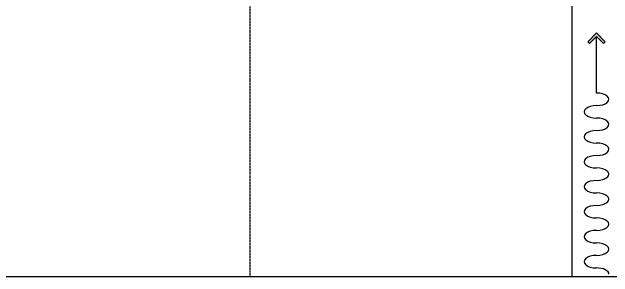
# Model space of a CAD drawing. Header units: millimetres. Extents: x 83042 to 109442, y 67232 to 86252.
# Drawn here: x 98209 to 100618, y 70421 to 71482 of the extents above; entities that cross this region are included whole.
import ezdxf

# ---------------------------------------------------------------- set-up
doc = ezdxf.new("R2010")
doc.units = ezdxf.units.MM
doc.linetypes.add('DASHED', pattern=[0.75, 0.5, -0.25])
for name, color, linetype in [('01. F-소품', 3, 'Continuous'), ('04.FUR.기성가구', 252, 'DASHED'), ('CEIL-LIGHT', 7, 'Continuous'), ('도면층2', 2, 'Continuous')]:
    doc.layers.add(name, color=color, linetype=linetype)

# ---------------------------------------------------------------- blocks, each defined once
blk = doc.blocks.new('FFSFDF')
at = {"layer": '01. F-소품'}
blk.add_hatch(color=8, dxfattribs=at).paths.add_polyline_path([(1567672.9, 1746751.1), (1567679.9, 1746744.1), (1567715.3, 1746779.4), (1567679.9, 1746814.8), (1567672.9, 1746807.7), (1567701.2, 1746779.4)])
at = {"layer": '01. F-소품', "color": 8}
for p, q in [((1567672.9, 1746807.7), (1567679.9, 1746814.8)), ((1567474.8, 1746779.4), (1567701.2, 1746779.4)), ((1567672.9, 1746751.1), (1567679.9, 1746744.1))]:
    blk.add_line(p, q, dxfattribs=at)
for points in [[(1567672.9, 1746807.7), (1567701.2, 1746779.4), (1567672.9, 1746751.1)], [(1567679.9, 1746814.8), (1567715.3, 1746779.4), (1567679.9, 1746744.1)]]:
    blk.add_lwpolyline(points, dxfattribs=at)
for centre, start_param, end_param in [((1566799.8, 1746779.4), 1.570796, 4.712389), ((1566899.8, 1746779.4), 1.570796, 4.712389), ((1566999.8, 1746779.4), 1.570796, 4.712389), ((1567099.8, 1746779.4), 1.570796, 4.712389), ((1567199.8, 1746779.4), 1.570796, 4.712389), ((1567299.8, 1746779.4), 1.570796, 4.712389), ((1567399.8, 1746779.4), 1.570796, 4.712389), ((1566749.8, 1746779.4), 6.283185, 7.853982), ((1566849.8, 1746779.4), 4.712389, 7.853982), ((1566949.8, 1746779.4), 4.712389, 7.853982), ((1567049.8, 1746779.4), 4.712389, 7.853982), ((1567149.8, 1746779.4), 4.712389, 7.853982), ((1567249.8, 1746779.4), 4.712389, 7.853982), ((1567349.8, 1746779.4), 4.712389, 7.853982), ((1567449.8, 1746779.4), 4.712389, 7.853982)]:
    blk.add_ellipse(centre, major_axis=(0, -50), ratio=0.5, start_param=start_param, end_param=end_param, dxfattribs=at)

msp = doc.modelspace()

# ---------------------------------------------------------------- linework, layer by layer
at = {"layer": '04.FUR.기성가구'}
msp.add_line((99164, 70421), (99164, 74021), dxfattribs=at)
at = {"layer": 'CEIL-LIGHT'}
msp.add_line((100454, 70421), (100454, 74021), dxfattribs=at)
at = {"layer": '도면층2'}
for p, q in [((99364, 70421), (95864, 70421)), ((100634, 70421), (99364, 70421))]:
    msp.add_line(p, q, dxfattribs=at)

# ---------------------------------------------------------------- block references
at = {"color": 0, "rotation": 90}
msp.add_blockref('FFSFDF', (1847331.4, -1496317.5), dxfattribs=at)

doc.saveas('drawing.dxf')
